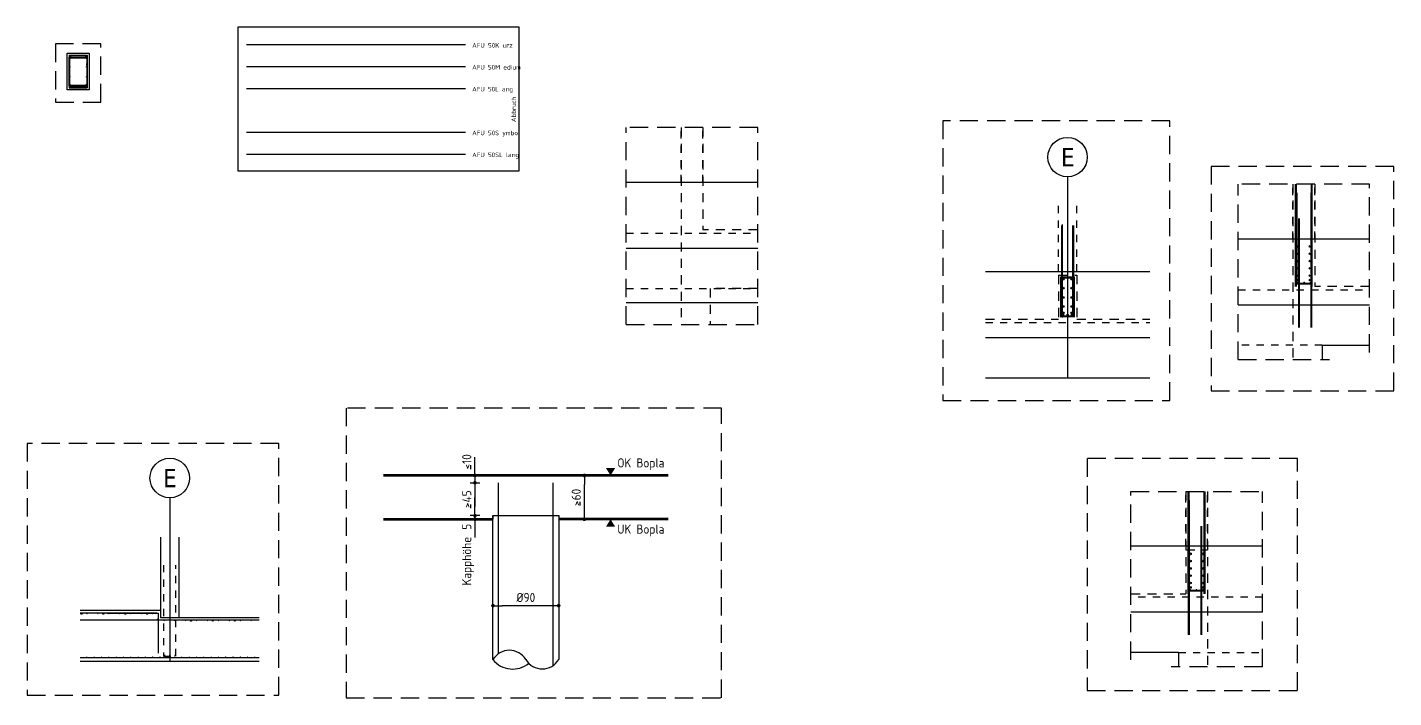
# Model space of a CAD drawing. Extents: x -101 to 101, y -52 to 90.
# Drawn here: x 50.47 to 69.18, y -10.36 to -1.18 of the extents above; entities that cross this region are included whole.
import ezdxf

# ---------------------------------------------------------------- set-up
doc = ezdxf.new("R2010")
doc.units = 0
doc.header["$LTSCALE"] = 0.5
for name, pattern in [('AUSGEZOGEN', [1000.01, 1000, 0.01]), ('DASHED', [0.75, 0.5, -0.25]), ('DOT', [0.175, 0.05, -0.125]), ('HIDDEN', [0.375, 0.25, -0.125]), ('PUNKT', [0.175, 0.05, -0.125]), ('STRICHLINIE', [0.75, 0.5, -0.25]), ('VERDECKT', [0.375, 0.25, -0.125])]:
    doc.linetypes.add(name, pattern=pattern)
for name, color, linetype in [('ACHSEN', 7, 'Continuous'), ('AFU', 7, 'Continuous'), ('BETON', 7, 'Continuous'), ('DETAIL', 7, 'Continuous'), ('DRUEBER', 7, 'Continuous'), ('Gründungspfähle', 7, 'Continuous'), ('HILFE', 7, 'Continuous'), ('koten', 7, 'Continuous'), ('MASSE', 7, 'Continuous'), ('OBJEKT', 7, 'Continuous'), ('RND', 7, 'Continuous'), ('SFP_Achsen', 7, 'Continuous'), ('SFP_Hilfe', 7, 'Continuous'), ('TEXT', 7, 'Continuous'), ('Verbau', 7, 'Continuous'), ('VERDECKT', 7, 'Continuous')]:
    doc.layers.add(name, color=color, linetype=linetype)
doc.layers.add('NOPLOT', color=7, linetype='Continuous', plot=False)
doc.styles.add('helv', font='tahoma.ttf')
doc.styles.add('txt', font='isocp.shx')
doc.linetypes.add('ABBRUCH', pattern='A,0.15,-0.15,["x",Standard,S=0.07,R=0,X=-0.1,Y=-0.0238],-0.005', length=0.305)
doc.linetypes.add('AFU_50K', pattern='A,0.15,["/",Standard,S=0.2,R=0,X=-0.01,Y=-0.1],0.07,["/",Standard,S=0.2,R=0,X=-0.01,Y=-0.1],0.15', length=0.37)
doc.linetypes.add('AFU_50L', pattern='A,0.75,["/",Standard,S=0.2,R=0,X=-0.01,Y=-0.1],0.07,["/",Standard,S=0.2,R=0,X=-0.01,Y=-0.1],0.75', length=1.57)
doc.linetypes.add('AFU_50M', pattern='A,0.45,["/",Standard,S=0.2,R=0,X=-0.01,Y=-0.1],0.07,["/",Standard,S=0.2,R=0,X=-0.01,Y=-0.1],0.45', length=0.97)
doc.linetypes.add('AFU_50S', pattern='A,0,-0.15,["/",Standard,S=0.2,R=0,X=-0.01,Y=-0.1],0,-0.07,["/",Standard,S=0.2,R=0,X=-0.01,Y=-0.1],-0.15', length=0.37)
doc.linetypes.add('AFU_50SL', pattern='A,0,-0.75,["/",Standard,S=0.2,R=0,X=-0.01,Y=-0.1],0,-0.07,["/",Standard,S=0.2,R=0,X=-0.01,Y=-0.1],-0.75', length=1.57)
doc.linetypes.add('ZICKZACK', pattern='A,0.0001,-0.2,[131,ltypeshp.shx,S=0.2,R=0,X=-0.2,Y=0],-0.4,[131,ltypeshp.shx,S=0.2,R=180,X=0.2,Y=0],-0.2', length=0.8001)
doc.dimstyles.new('DOT_I', dxfattribs={"dimscale": 0.5, "dimtxt": 0.25, "dimasz": 0.25, "dimexe": 0.1, "dimexo": 0.3, "dimgap": 0.1, "dimtad": 1, "dimdec": 3, "dimzin": 3, "dimtxsty": 'txt', "dimblk": 'DOT', "dimblk1": 'DOT', "dimblk2": 'DOT', "dimsah": 1, "dimcen": 0.1, "dimse1": 1, "dimse2": 1, "dimazin": 0, "dimtfac": 1, "dimtdec": 4, "dimtix": 1, "dimtmove": 2, "dimatfit": 3, "dimfxl": 0, "dimtvp": 1, "dimtolj": 1, "dimtzin": 0, "dimarcsym": 0})

# ---------------------------------------------------------------- blocks, each defined once
blk = doc.blocks.new('okrd_u')
at = {"layer": 'koten', "color": 7, "linetype": 'Continuous'}
blk.add_solid([(-0.125, -0.202), (0.125, -0.202), (0, 0)], dxfattribs=at)
at = {"layer": 'koten', "style": 'txt'}
blk.add_attdef('OKRD', (0.25, -0.35), '', height=0.25, dxfattribs=at)
blk = doc.blocks.new('DOT')
at = {"layer": 'MASSE', "color": 7, "linetype": 'Continuous'}
for p, q in [((0, 0), (-1, 0)), ((0, 0.54), (0, -0.54))]:
    blk.add_line(p, q, dxfattribs=at)
at = {"layer": 'MASSE', "color": 7, "linetype": 'Continuous', "const_width": 0.2}
blk.add_lwpolyline([(-0.1, 0, 1), (0.1, 0, 1)], format="xyb", close=True, dxfattribs=at)
blk = doc.blocks.new('*D124')
at = {"layer": 'Defpoints', "color": 0, "linetype": 'AUSGEZOGEN', "transparency": 16777216}
for p in [(56.845, -9.105), (56.845, -9.105), (57.745, -9.105)]:
    blk.add_point(p, dxfattribs=at)
at = {"layer": 'MASSE', "color": 0, "linetype": 'AUSGEZOGEN', "lineweight": -2, "transparency": 16777216}
blk.add_line((57.62, -9.105), (56.97, -9.105), dxfattribs=at)
at = {"layer": 'MASSE', "color": 0, "linetype": 'AUSGEZOGEN', "lineweight": -2, "transparency": 16777216, "xscale": 0.125, "yscale": 0.125, "zscale": 0.125, "rotation": 180}
blk.add_blockref('DOT', (56.845, -9.105), dxfattribs=at)
at = {"layer": 'MASSE', "color": 0, "linetype": 'AUSGEZOGEN', "lineweight": -2, "transparency": 16777216, "xscale": 0.125, "yscale": 0.125, "zscale": 0.125}
blk.add_blockref('DOT', (57.745, -9.105), dxfattribs=at)
at = {"layer": 'MASSE', "color": 0, "linetype": 'AUSGEZOGEN', "lineweight": 70, "transparency": 16777216, "insert": (57.295, -8.992), "char_height": 0.125, "attachment_point": 5, "style": 'txt'}
blk.add_mtext('\\A1;%%C90', dxfattribs=at)
blk = doc.blocks.new('*D125')
at = {"layer": 'Defpoints', "color": 0, "linetype": 'AUSGEZOGEN', "transparency": 16777216}
for p in [(58.097, -7.321), (58.097, -7.321), (58.097, -7.921)]:
    blk.add_point(p, dxfattribs=at)
at = {"layer": 'MASSE', "color": 0, "linetype": 'AUSGEZOGEN', "lineweight": -2, "transparency": 16777216}
blk.add_line((58.097, -7.796), (58.097, -7.446), dxfattribs=at)
at = {"layer": 'MASSE', "color": 0, "linetype": 'AUSGEZOGEN', "lineweight": -2, "transparency": 16777216, "xscale": 0.125, "yscale": 0.125, "zscale": 0.125}
for p, rotation in [((58.097, -7.321), 90), ((58.097, -7.921), 270)]:
    blk.add_blockref('DOT', p, dxfattribs=dict(at, rotation=rotation))
at = {"layer": 'MASSE', "color": 0, "linetype": 'AUSGEZOGEN', "transparency": 16777216, "insert": (57.985, -7.621), "char_height": 0.125, "attachment_point": 5, "rotation": 90, "style": 'txt'}
blk.add_mtext('\\A1;>60', dxfattribs=at)
blk = doc.blocks.new('*D126')
at = {"layer": 'Defpoints', "color": 0, "linetype": 'AUSGEZOGEN', "transparency": 16777216}
for p in [(56.598, -7.871), (56.598, -7.871), (56.598, -7.921)]:
    blk.add_point(p, dxfattribs=at)
at = {"layer": 'MASSE', "color": 0, "linetype": 'AUSGEZOGEN', "lineweight": -2, "transparency": 16777216}
for p, q in [((56.598, -7.746), (56.598, -7.621)), ((56.598, -7.921), (56.598, -7.871)), ((56.598, -8.046), (56.598, -8.171))]:
    blk.add_line(p, q, dxfattribs=at)
at = {"layer": 'MASSE', "color": 0, "linetype": 'AUSGEZOGEN', "lineweight": -2, "transparency": 16777216, "xscale": 0.125, "yscale": 0.125, "zscale": 0.125}
for p, rotation in [((56.598, -7.871), 270), ((56.598, -7.921), 90)]:
    blk.add_blockref('DOT', p, dxfattribs=dict(at, rotation=rotation))
at = {"layer": 'MASSE', "color": 0, "linetype": 'AUSGEZOGEN', "transparency": 16777216, "insert": (56.486, -8.024), "char_height": 0.125, "attachment_point": 5, "rotation": 90, "style": 'txt'}
blk.add_mtext('\\A1;5', dxfattribs=at)
blk = doc.blocks.new('*D127')
at = {"layer": 'Defpoints', "color": 0, "linetype": 'AUSGEZOGEN', "transparency": 16777216}
for p in [(56.598, -7.421), (56.598, -7.871), (56.598, -7.871)]:
    blk.add_point(p, dxfattribs=at)
at = {"layer": 'MASSE', "color": 0, "linetype": 'AUSGEZOGEN', "lineweight": -2, "transparency": 16777216}
blk.add_line((56.598, -7.546), (56.598, -7.746), dxfattribs=at)
at = {"layer": 'MASSE', "color": 0, "linetype": 'AUSGEZOGEN', "lineweight": -2, "transparency": 16777216, "xscale": 0.125, "yscale": 0.125, "zscale": 0.125}
for p, rotation in [((56.598, -7.421), 90), ((56.598, -7.871), 270)]:
    blk.add_blockref('DOT', p, dxfattribs=dict(at, rotation=rotation))
at = {"layer": 'MASSE', "color": 0, "linetype": 'AUSGEZOGEN', "transparency": 16777216, "insert": (56.486, -7.646), "char_height": 0.125, "attachment_point": 5, "rotation": 90, "style": 'txt'}
blk.add_mtext('\\A1;>45', dxfattribs=at)
blk = doc.blocks.new('*D128')
at = {"layer": 'Defpoints', "color": 0, "linetype": 'AUSGEZOGEN', "transparency": 16777216}
for p in [(56.598, -7.321), (56.598, -7.421), (56.598, -7.421)]:
    blk.add_point(p, dxfattribs=at)
at = {"layer": 'MASSE', "color": 0, "linetype": 'AUSGEZOGEN', "lineweight": -2, "transparency": 16777216}
for p, q in [((56.598, -7.196), (56.598, -7.071)), ((56.598, -7.321), (56.598, -7.421)), ((56.598, -7.546), (56.598, -7.671))]:
    blk.add_line(p, q, dxfattribs=at)
at = {"layer": 'MASSE', "color": 0, "linetype": 'AUSGEZOGEN', "lineweight": -2, "transparency": 16777216, "xscale": 0.125, "yscale": 0.125, "zscale": 0.125}
for p, rotation in [((56.598, -7.321), 270), ((56.598, -7.421), 90)]:
    blk.add_blockref('DOT', p, dxfattribs=dict(at, rotation=rotation))
at = {"layer": 'MASSE', "color": 0, "linetype": 'AUSGEZOGEN', "transparency": 16777216, "insert": (56.486, -7.134), "char_height": 0.125, "attachment_point": 5, "rotation": 90, "style": 'txt'}
blk.add_mtext('\\A1;<10', dxfattribs=at)

msp = doc.modelspace()

# ---------------------------------------------------------------- linework, layer by layer
at = {"layer": 'ACHSEN', "color": 140, "linetype": 'AUSGEZOGEN'}
for p, q in [((64.7131, -3.2303), (64.7131, -5.9816)), ((52.4188, -7.6261), (52.4188, -9.8662))]:
    msp.add_line(p, q, dxfattribs=at)
at = {"layer": 'AFU', "color": 8, "linetype": 'AFU_50K'}
msp.add_line((56.4691, -1.4227), (53.4691, -1.4227), dxfattribs=at)
at = {"layer": 'AFU', "color": 8, "linetype": 'AFU_50M'}
for p, q in [((56.4691, -1.7227), (53.4691, -1.7227)), ((58.6703, -3.3034), (60.4703, -3.3034)), ((67.0497, -4.0792), (68.8497, -4.0792)), ((58.6703, -4.2084), (60.4703, -4.2084)), ((63.5881, -4.5266), (65.8381, -4.5266)), ((58.6703, -4.9534), (60.4703, -4.9534)), ((67.0497, -4.9842), (68.8497, -4.9842)), ((63.5881, -5.4316), (65.8381, -5.4316)), ((67.3808, -8.2894), (65.5808, -8.2894)), ((67.3808, -9.1944), (65.5808, -9.1944))]:
    msp.add_line(p, q, dxfattribs=at)
at = {"layer": 'AFU', "color": 8, "linetype": 'AFU_50L'}
msp.add_line((56.4691, -2.0227), (53.4691, -2.0227), dxfattribs=at)
at = {"layer": 'AFU', "color": 8, "linetype": 'AFU_50S'}
msp.add_line((56.4691, -2.6227), (53.4691, -2.6227), dxfattribs=at)
at = {"layer": 'AFU', "color": 8, "linetype": 'AFU_50SL'}
msp.add_line((56.4691, -2.9227), (53.4691, -2.9227), dxfattribs=at)
at = {"layer": 'AFU', "color": 8, "linetype": 'ABBRUCH'}
msp.add_lwpolyline([(53.3506, -3.1489), (57.2051, -3.1489), (57.2051, -1.1821), (53.3506, -1.1821)], close=True, dxfattribs=at)
at = {"layer": 'BETON', "color": 6, "linetype": 'AUSGEZOGEN'}
for p, q in [((68.1997, -5.5342), (68.8497, -5.5342)), ((68.1997, -5.5342), (68.1997, -5.7342)), ((63.5881, -5.9816), (65.8381, -5.9816)), ((56.8449, -7.8711), (56.8449, -7.9211)), ((57.7449, -7.8711), (57.7449, -7.9211)), ((51.1938, -9.1662), (52.2938, -9.1662)), ((52.2938, -9.1662), (52.2938, -9.2662)), ((52.2938, -9.2662), (53.6438, -9.2662)), ((51.1938, -9.8662), (53.6438, -9.8662)), ((66.2308, -9.7444), (65.5808, -9.7444)), ((66.2308, -9.7444), (66.2308, -9.9444))]:
    msp.add_line(p, q, dxfattribs=at)
at = {"layer": 'BETON', "color": 6, "linetype": 'AUSGEZOGEN', "lineweight": 70}
for p, q in [((59.2449, -7.3211), (55.3449, -7.3211)), ((55.3449, -7.9211), (56.8449, -7.9211)), ((59.2449, -7.9211), (57.7449, -7.9211))]:
    msp.add_line(p, q, dxfattribs=at)
at = {"layer": 'BETON', "color": 6, "linetype": 'AUSGEZOGEN', "lineweight": -2}
msp.add_lwpolyline([(51.0153, -1.537), (51.3153, -1.537), (51.3153, -2.037), (51.0153, -2.037)], close=True, dxfattribs=at)
at = {"layer": 'DETAIL', "color": 102, "linetype": 'STRICHLINIE'}
for points in [[(50.8536, -1.4075), (50.8536, -2.2071), (51.4762, -2.2071), (51.4762, -1.4075)], [(63.007, -2.4627), (63.007, -6.2941), (66.1113, -6.2941), (66.1113, -2.4627)], [(66.6786, -3.0867), (66.6786, -6.1598), (69.1786, -6.1598), (69.1786, -3.0867)], [(54.8353, -6.3975), (54.8353, -10.3648), (59.9762, -10.3648), (59.9762, -6.3975)], [(50.4687, -6.8808), (50.4687, -10.3306), (53.9132, -10.3306), (53.9132, -6.8808)], [(64.9827, -7.0878), (64.9827, -10.2674), (67.8599, -10.2674), (67.8599, -7.0878)]]:
    msp.add_lwpolyline(points, close=True, dxfattribs=at)
at = {"layer": 'DRUEBER', "color": 7, "linetype": 'DOT'}
for p, q in [((59.4203, -3.3034), (59.4203, -2.5534)), ((59.7203, -3.3034), (59.7203, -2.5534)), ((67.7997, -4.0792), (67.7997, -3.3292)), ((68.0997, -4.0792), (68.0997, -3.3292)), ((64.5881, -4.5266), (64.5881, -3.5766)), ((64.8381, -4.5266), (64.8381, -3.5766)), ((58.6703, -4.7584), (60.4703, -4.7584)), ((68.1997, -5.5342), (67.0497, -5.5342)), ((66.3308, -8.2894), (66.3308, -7.5394)), ((66.6308, -8.2894), (66.6308, -7.5394)), ((66.2308, -9.7444), (67.3808, -9.7444))]:
    msp.add_line(p, q, dxfattribs=at)
at = {"layer": 'DRUEBER', "color": 7, "linetype": 'PUNKT'}
for p, q in [((58.6703, -3.3034), (59.4203, -3.3034)), ((59.7203, -3.3034), (60.4703, -3.3034)), ((67.0497, -4.0792), (67.7997, -4.0792)), ((68.0997, -4.0792), (68.8497, -4.0792)), ((63.5881, -4.5266), (64.5881, -4.5266)), ((64.8381, -4.5266), (65.8381, -4.5266)), ((66.3308, -8.2894), (65.5808, -8.2894)), ((67.3808, -8.2894), (66.6308, -8.2894))]:
    msp.add_line(p, q, dxfattribs=at)
at = {"layer": 'DRUEBER', "color": 102, "linetype": 'DOT'}
for p, q in [((58.6703, -4.0034), (60.4703, -4.0034)), ((67.0497, -4.7792), (68.8497, -4.7792)), ((63.5881, -5.2266), (65.8381, -5.2266)), ((67.3808, -8.9894), (65.5808, -8.9894))]:
    msp.add_line(p, q, dxfattribs=at)
at = {"layer": 'Gründungspfähle', "color": 171, "linetype": 'AUSGEZOGEN'}
for p, q in [((56.8449, -9.8429), (56.8449, -7.8711)), ((57.7449, -7.8711), (57.7449, -9.8429))]:
    msp.add_line(p, q, dxfattribs=at)
at = {"layer": 'HILFE', "color": 102, "linetype": 'AUSGEZOGEN'}
msp.add_line((64.6401, -3.8826), (64.6401, -5.1589), dxfattribs=at)
for points in [[(64.6281, -3.8946), (64.6281, -5.1446), (64.7981, -5.1446), (64.7981, -3.8946)], [(64.6401, -3.8946), (64.6401, -5.1326), (64.7861, -5.1326), (64.7861, -3.8946)]]:
    msp.add_lwpolyline(points, dxfattribs=at)
for centre, radius in [((67.8647, -4.1842), 0.0115), ((67.8647, -4.2842), 0.0115), ((68.0347, -4.1842), 0.0115), ((68.0347, -4.2842), 0.0115), ((67.8647, -4.3842), 0.0115), ((67.8647, -4.4842), 0.0115), ((68.0347, -4.3842), 0.0115), ((68.0347, -4.4842), 0.0115), ((64.6531, -4.6316), 0.0135), ((64.7731, -4.6316), 0.0135), ((67.8647, -4.5842), 0.0115), ((67.8647, -4.6442), 0.0115), ((68.0347, -4.5842), 0.0115), ((68.0347, -4.6442), 0.0115), ((64.6531, -4.7566), 0.0135), ((64.7731, -4.7566), 0.0135), ((64.6531, -4.8816), 0.0135), ((64.6531, -5.0066), 0.0135), ((64.7731, -4.8816), 0.0135), ((64.7731, -5.0066), 0.0135), ((64.6531, -5.0916), 0.0135), ((64.7731, -5.0916), 0.0135), ((66.3958, -8.3944), 0.0115), ((66.5658, -8.3944), 0.0115), ((66.3958, -8.4944), 0.0115), ((66.3958, -8.5944), 0.0115), ((66.5658, -8.4944), 0.0115), ((66.5658, -8.5944), 0.0115), ((66.3958, -8.6944), 0.0115), ((66.3958, -8.7944), 0.0115), ((66.5658, -8.6944), 0.0115), ((66.5658, -8.7944), 0.0115), ((66.3958, -8.8544), 0.0115), ((66.5658, -8.8544), 0.0115)]:
    msp.add_circle(centre, radius, dxfattribs=at)
at = {"layer": 'MASSE', "color": 7, "linetype": 'AUSGEZOGEN'}
for p, q in [((56.5356, -7.182), (56.5356, -7.2346)), ((56.5356, -7.7166), (56.5356, -7.7692)), ((58.0346, -7.6816), (58.0346, -7.7342))]:
    msp.add_line(p, q, dxfattribs=at)
at = {"layer": 'NOPLOT', "color": 191, "linetype": 'AUSGEZOGEN'}
for p, q in [((51.0403, -1.562), (51.2903, -1.562)), ((51.0403, -1.562), (51.0403, -2.012)), ((51.0403, -1.592), (51.2903, -1.592)), ((51.0403, -1.6), (51.2903, -1.6)), ((51.0483, -1.57), (51.0483, -2.004)), ((51.0483, -1.57), (51.2823, -1.57)), ((51.2823, -1.57), (51.2823, -2.004)), ((51.2903, -1.562), (51.2903, -2.012)), ((51.0403, -1.974), (51.2903, -1.974)), ((51.0403, -1.982), (51.2903, -1.982)), ((51.0403, -2.012), (51.2903, -2.012)), ((51.0483, -2.004), (51.2823, -2.004)), ((67.8347, -4.7342), (67.8347, -3.3292)), ((67.8467, -4.7342), (67.8467, -3.3292)), ((68.0527, -4.7342), (68.0527, -3.3292)), ((68.0647, -4.7342), (68.0647, -3.3292)), ((67.8777, -5.2918), (67.8777, -3.803)), ((67.8897, -5.2918), (67.8897, -3.803)), ((68.0477, -5.2918), (68.0477, -3.803)), ((68.0597, -5.2918), (68.0597, -3.803)), ((66.3658, -8.9444), (66.3658, -7.5394)), ((66.3778, -8.9444), (66.3778, -7.5394)), ((66.5838, -8.9444), (66.5838, -7.5394)), ((66.5958, -8.9444), (66.5958, -7.5394)), ((66.3708, -9.5021), (66.3708, -8.0132)), ((66.3828, -9.5021), (66.3828, -8.0132)), ((66.5408, -9.5021), (66.5408, -8.0132)), ((66.5528, -9.5021), (66.5528, -8.0132))]:
    msp.add_line(p, q, dxfattribs=at)
at = {"layer": 'NOPLOT', "color": 191, "linetype": 'Continuous'}
for points in [[(67.8397, -3.4472), (67.8397, -4.6972), (68.0597, -4.6972), (68.0597, -3.4472)], [(67.8517, -3.4472), (67.8517, -4.6852), (68.0477, -4.6852), (68.0477, -3.4472)], [(66.5908, -7.6574), (66.5908, -8.9074), (66.3708, -8.9074), (66.3708, -7.6574)], [(66.5788, -7.6574), (66.5788, -8.8954), (66.3828, -8.8954), (66.3828, -7.6574)]]:
    msp.add_lwpolyline(points, dxfattribs=at)
at = {"layer": 'NOPLOT', "color": 191, "linetype": 'AUSGEZOGEN'}
for points in [[(64.6231, -5.1516), (64.6231, -4.6016), (64.8031, -4.6016), (64.8031, -5.1516)], [(64.6351, -5.1516), (64.6351, -4.6136), (64.7911, -4.6136), (64.7911, -5.1516)]]:
    msp.add_lwpolyline(points, dxfattribs=at)
at = {"layer": 'OBJEKT', "color": 6, "linetype": 'ZICKZACK', "ltscale": 0.1}
msp.add_line((56.8449, -7.8711), (57.7449, -7.8711), dxfattribs=at)
at = {"layer": 'OBJEKT', "color": 7, "linetype": 'AUSGEZOGEN'}
for p, q in [((52.2938, -8.1662), (52.2938, -9.1662)), ((52.5438, -8.1662), (52.5438, -9.2662))]:
    msp.add_line(p, q, dxfattribs=at)
at = {"layer": 'RND', "color": 1, "linetype": 'AUSGEZOGEN'}
for points in [[(51.1807, -1.6016), (51.2903, -1.592), (51.2903, -1.982), (51.0403, -1.982), (51.0403, -1.592), (51.2903, -1.592), (51.2807, -1.7015)], [(56.9199, -9.7624), (56.9199, -7.4211)], [(57.6699, -9.9234), (57.6699, -7.4211)], [(51.1938, -9.2012), (52.2438, -9.2012)], [(53.6438, -9.3012), (51.1938, -9.3012)], [(51.5588, -9.2062), (52.2588, -9.2062), (52.2588, -9.7562)], [(51.1938, -9.8162), (53.6438, -9.8162)]]:
    msp.add_lwpolyline(points, dxfattribs=at)
at = {"layer": 'RND', "color": 7, "linetype": 'AUSGEZOGEN'}
for points, const_width in [([(51.0523, -1.608, 1), (51.0603, -1.608, 1)], 0.008), ([(51.2703, -1.608, 1), (51.2783, -1.608, 1)], 0.008), ([(51.0523, -1.7229, 1), (51.0603, -1.7229, 1)], 0.008), ([(51.0523, -1.8595, 1), (51.0603, -1.8595, 1)], 0.008), ([(51.2703, -1.7229, 1), (51.2783, -1.7229, 1)], 0.008), ([(51.2703, -1.8595, 1), (51.2783, -1.8595, 1)], 0.008), ([(51.0523, -1.966, 1), (51.0603, -1.966, 1)], 0.008), ([(51.2703, -1.966, 1), (51.2783, -1.966, 1)], 0.008), ([(67.8607, -4.1842, 1), (67.8687, -4.1842, 1)], 0.008), ([(67.8607, -4.2842, 1), (67.8687, -4.2842, 1)], 0.008), ([(68.0307, -4.1842, 1), (68.0387, -4.1842, 1)], 0.008), ([(68.0307, -4.2842, 1), (68.0387, -4.2842, 1)], 0.008), ([(67.8607, -4.3842, 1), (67.8687, -4.3842, 1)], 0.008), ([(67.8607, -4.4842, 1), (67.8687, -4.4842, 1)], 0.008), ([(68.0307, -4.3842, 1), (68.0387, -4.3842, 1)], 0.008), ([(68.0307, -4.4842, 1), (68.0387, -4.4842, 1)], 0.008), ([(64.6481, -4.6316, 1), (64.6581, -4.6316, 1)], 0.01), ([(64.7681, -4.6316, 1), (64.7781, -4.6316, 1)], 0.01), ([(67.8568, -4.6752, 1), (67.8668, -4.6752, 1)], 0.01), ([(67.8607, -4.5842, 1), (67.8687, -4.5842, 1)], 0.008), ([(67.8607, -4.6442, 1), (67.8687, -4.6442, 1)], 0.008), ([(67.9481, -4.6752, 1), (67.9581, -4.6752, 1)], 0.01), ([(68.0307, -4.5842, 1), (68.0387, -4.5842, 1)], 0.008), ([(68.0307, -4.6442, 1), (68.0387, -4.6442, 1)], 0.008), ([(68.0326, -4.6752, 1), (68.0426, -4.6752, 1)], 0.01), ([(64.6481, -4.7566, 1), (64.6581, -4.7566, 1)], 0.01), ([(64.7681, -4.7566, 1), (64.7781, -4.7566, 1)], 0.01), ([(64.6481, -4.8816, 1), (64.6581, -4.8816, 1)], 0.01), ([(64.6481, -5.0066, 1), (64.6581, -5.0066, 1)], 0.01), ([(64.7681, -4.8816, 1), (64.7781, -4.8816, 1)], 0.01), ([(64.7681, -5.0066, 1), (64.7781, -5.0066, 1)], 0.01), ([(64.6481, -5.0916, 1), (64.6581, -5.0916, 1)], 0.01), ([(64.7681, -5.0916, 1), (64.7781, -5.0916, 1)], 0.01), ([(66.3998, -8.3944, -1), (66.3918, -8.3944, -1)], 0.008), ([(66.5698, -8.3944, -1), (66.5618, -8.3944, -1)], 0.008), ([(66.3998, -8.4944, -1), (66.3918, -8.4944, -1)], 0.008), ([(66.3998, -8.5944, -1), (66.3918, -8.5944, -1)], 0.008), ([(66.5698, -8.4944, -1), (66.5618, -8.4944, -1)], 0.008), ([(66.5698, -8.5944, -1), (66.5618, -8.5944, -1)], 0.008), ([(66.3998, -8.6944, -1), (66.3918, -8.6944, -1)], 0.008), ([(66.3998, -8.7944, -1), (66.3918, -8.7944, -1)], 0.008), ([(66.5698, -8.6944, -1), (66.5618, -8.6944, -1)], 0.008), ([(66.5698, -8.7944, -1), (66.5618, -8.7944, -1)], 0.008), ([(66.3979, -8.8854, -1), (66.3879, -8.8854, -1)], 0.01), ([(66.3998, -8.8544, -1), (66.3918, -8.8544, -1)], 0.008), ([(66.4824, -8.8854, -1), (66.4724, -8.8854, -1)], 0.01), ([(66.5698, -8.8544, -1), (66.5618, -8.8544, -1)], 0.008), ([(66.5737, -8.8854, -1), (66.5637, -8.8854, -1)], 0.01), ([(51.2811, -9.2142, -1), (51.2891, -9.2142, -1)], 0.008), ([(51.4311, -9.2142, -1), (51.4391, -9.2142, -1)], 0.008), ([(51.5811, -9.2142, -1), (51.5891, -9.2142, -1)], 0.008), ([(51.7311, -9.2142, -1), (51.7391, -9.2142, -1)], 0.008), ([(51.8811, -9.2142, -1), (51.8891, -9.2142, -1)], 0.008), ([(52.0311, -9.2142, -1), (52.0391, -9.2142, -1)], 0.008), ([(52.1811, -9.2142, -1), (52.1891, -9.2142, -1)], 0.008), ([(52.2452, -9.2898, -1), (52.2532, -9.2898, -1)], 0.008), ([(52.3383, -9.3092, -1), (52.3463, -9.3092, -1)], 0.008), ([(52.4811, -9.3092, -1), (52.4891, -9.3092, -1)], 0.008), ([(52.6311, -9.3092, -1), (52.6391, -9.3092, -1)], 0.008), ([(52.7811, -9.3092, -1), (52.7891, -9.3092, -1)], 0.008), ([(52.9311, -9.3092, -1), (52.9391, -9.3092, -1)], 0.008), ([(53.0811, -9.3092, -1), (53.0891, -9.3092, -1)], 0.008), ([(53.2311, -9.3092, -1), (53.2391, -9.3092, -1)], 0.008), ([(53.3811, -9.3092, -1), (53.3891, -9.3092, -1)], 0.008), ([(53.5311, -9.3092, -1), (53.5391, -9.3092, -1)], 0.008), ([(51.2811, -9.8082, -1), (51.2891, -9.8082, -1)], 0.008), ([(51.3811, -9.8082, -1), (51.3891, -9.8082, -1)], 0.008), ([(51.4811, -9.8082, -1), (51.4891, -9.8082, -1)], 0.008), ([(51.5811, -9.8082, -1), (51.5891, -9.8082, -1)], 0.008), ([(51.6811, -9.8082, -1), (51.6891, -9.8082, -1)], 0.008), ([(51.7811, -9.8082, -1), (51.7891, -9.8082, -1)], 0.008), ([(51.8811, -9.8082, -1), (51.8891, -9.8082, -1)], 0.008), ([(51.9811, -9.8082, -1), (51.9891, -9.8082, -1)], 0.008), ([(52.0811, -9.8082, -1), (52.0891, -9.8082, -1)], 0.008), ([(52.1811, -9.8082, -1), (52.1891, -9.8082, -1)], 0.008), ([(52.2811, -9.8082, -1), (52.2891, -9.8082, -1)], 0.008), ([(52.3432, -9.7836, 1), (52.3532, -9.7836, 1)], 0.01), ([(52.3811, -9.8082, -1), (52.3891, -9.8082, -1)], 0.008), ([(52.4121, -9.7836, 1), (52.4221, -9.7836, 1)], 0.01), ([(52.4811, -9.8082, -1), (52.4891, -9.8082, -1)], 0.008), ([(52.4854, -9.7836, 1), (52.4954, -9.7836, 1)], 0.01), ([(52.5811, -9.8082, -1), (52.5891, -9.8082, -1)], 0.008), ([(52.6811, -9.8082, -1), (52.6891, -9.8082, -1)], 0.008), ([(52.7811, -9.8082, -1), (52.7891, -9.8082, -1)], 0.008), ([(52.8811, -9.8082, -1), (52.8891, -9.8082, -1)], 0.008), ([(52.9811, -9.8082, -1), (52.9891, -9.8082, -1)], 0.008), ([(53.0811, -9.8082, -1), (53.0891, -9.8082, -1)], 0.008), ([(53.1811, -9.8082, -1), (53.1891, -9.8082, -1)], 0.008), ([(53.2811, -9.8082, -1), (53.2891, -9.8082, -1)], 0.008), ([(53.3811, -9.8082, -1), (53.3891, -9.8082, -1)], 0.008), ([(53.4811, -9.8082, -1), (53.4891, -9.8082, -1)], 0.008), ([(53.5811, -9.8082, -1), (53.5891, -9.8082, -1)], 0.008)]:
    msp.add_lwpolyline(points, format="xyb", close=True, dxfattribs=dict(at, const_width=const_width))
at = {"layer": 'RND', "color": 1, "linetype": 'DOT'}
msp.add_lwpolyline([(52.3338, -8.5476), (52.3338, -9.7976), (52.5038, -9.7976), (52.5038, -8.5476)], dxfattribs=at)
at = {"layer": 'RND', "color": 7, "linetype": 'AUSGEZOGEN'}
for centre, radius in [((51.0563, -1.578), 0.008), ((51.2743, -1.578), 0.008), ((51.0563, -1.996), 0.008), ((51.2743, -1.996), 0.008), ((64.6501, -5.1226), 0.01), ((64.7131, -5.1226), 0.01), ((64.7761, -5.1226), 0.01), ((51.2101, -9.2142), 0.008), ((51.5101, -9.2142), 0.008), ((51.8101, -9.2142), 0.008), ((52.1101, -9.2142), 0.008), ((52.7101, -9.3092), 0.008), ((53.0101, -9.3092), 0.008), ((53.3101, -9.3092), 0.008)]:
    msp.add_circle(centre, radius, dxfattribs=at)
at = {"layer": 'SFP_Achsen', "color": 7, "linetype": 'AUSGEZOGEN'}
for centre in [(64.7131, -2.9598), (52.4188, -7.3556)]:
    msp.add_circle(centre, 0.2705, dxfattribs=at)
at = {"layer": 'SFP_Hilfe', "color": 102, "linetype": 'DASHED'}
for p, q in [((58.6703, -5.2534), (58.6703, -2.5534)), ((60.4703, -2.5534), (58.6703, -2.5534)), ((60.4703, -5.2534), (60.4703, -2.5534)), ((67.0497, -5.7342), (67.0497, -3.3292)), ((68.8497, -3.3292), (67.0497, -3.3292)), ((68.8497, -5.6342), (68.8497, -3.3292)), ((58.6703, -5.2534), (60.4703, -5.2534)), ((67.0497, -5.7342), (68.2997, -5.7342)), ((65.5808, -9.8444), (65.5808, -7.5394)), ((65.5808, -7.5394), (67.3808, -7.5394)), ((67.3808, -9.9444), (67.3808, -7.5394)), ((67.3808, -9.9444), (66.1308, -9.9444))]:
    msp.add_line(p, q, dxfattribs=at)
at = {"layer": 'Verbau', "color": 171}
for centre, radius, start, end in [((57.0699, -9.9774), 0.2621, 30.86482, 149.13518), ((57.1145, -9.6298), 0.3437, 218.32437, 309.81071), ((57.5199, -9.7085), 0.2621, 210.86482, 329.13518)]:
    msp.add_arc(centre, radius, start, end, dxfattribs=at)
at = {"layer": 'VERDECKT', "color": 7, "linetype": 'HIDDEN'}
for p, q in [((59.4203, -2.5534), (59.4203, -5.2534)), ((59.7203, -2.5534), (59.7203, -3.9584)), ((67.7997, -3.3292), (67.7997, -5.7342)), ((68.0997, -3.3292), (68.0997, -4.7342)), ((64.5881, -4.5766), (64.5881, -5.1816)), ((64.8381, -4.5766), (64.8381, -5.1816)), ((59.8203, -4.7584), (59.8203, -5.2534)), ((66.3308, -7.5394), (66.3308, -8.9444)), ((66.6308, -7.5394), (66.6308, -9.9444))]:
    msp.add_line(p, q, dxfattribs=at)
at = {"layer": 'VERDECKT', "color": 7, "linetype": 'VERDECKT'}
for p, q in [((60.4703, -3.9584), (59.7203, -3.9584)), ((64.5881, -4.5766), (64.8381, -4.5766)), ((60.4703, -4.7584), (59.8203, -4.7584)), ((68.8497, -4.7342), (68.0997, -4.7342)), ((63.5881, -5.1816), (64.5881, -5.1816)), ((64.8381, -5.1816), (65.8381, -5.1816)), ((65.5808, -8.9444), (66.3308, -8.9444))]:
    msp.add_line(p, q, dxfattribs=at)
at = {"layer": 'VERDECKT', "color": 102, "linetype": 'VERDECKT'}
msp.add_line((66.3308, -8.3394), (66.6308, -8.3394), dxfattribs=at)

# ---------------------------------------------------------------- block references
at = {"layer": 'koten', "color": 7}
ref = msp.add_blockref('okrd_u', (58.4551, -7.3211), dxfattribs=dict(at, xscale=-0.5, yscale=0.5, zscale=0.5, rotation=180))
ref.add_attrib('OKRD', 'OK Bopla', (58.5486, -7.2112), dxfattribs={"layer": '0', "color": 0, "linetype": 'ByBlock', "height": 0.125, "style": 'txt'})
ref = msp.add_blockref('okrd_u', (58.4551, -7.9211), dxfattribs=dict(at, xscale=0.5, yscale=0.5, zscale=0.5))
ref.add_attrib('OKRD', 'UK Bopla', (58.5486, -8.1185), dxfattribs={"layer": '0', "color": 0, "linetype": 'ByBlock', "height": 0.125, "style": 'txt'})

# ---------------------------------------------------------------- texts
at = {"layer": 'AFU', "color": 8, "linetype": 'AFU_50K', "style": 'txt'}
msp.add_text('AFU 50K urz', height=0.0625, dxfattribs=at).set_placement((56.5603, -1.4604))
at = {"layer": 'AFU', "color": 8, "linetype": 'AFU_50M', "style": 'txt'}
msp.add_text('AFU 50M edium', height=0.0625, dxfattribs=at).set_placement((56.5603, -1.7604))
at = {"layer": 'AFU', "color": 8, "linetype": 'AFU_50L', "style": 'txt'}
msp.add_text('AFU 50L ang', height=0.0625, dxfattribs=at).set_placement((56.5603, -2.0604))
at = {"layer": 'AFU', "color": 8, "linetype": 'ABBRUCH', "style": 'txt'}
msp.add_text('Abbruch', height=0.0625, rotation=90, dxfattribs=at).set_placement((57.1598, -2.4794))
at = {"layer": 'AFU', "color": 8, "linetype": 'AFU_50S', "style": 'txt'}
msp.add_text('AFU 50S ymbol', height=0.0625, dxfattribs=at).set_placement((56.5603, -2.6604))
at = {"layer": 'AFU', "color": 8, "linetype": 'AFU_50SL', "style": 'txt'}
msp.add_text('AFU 50SL lang', height=0.0625, dxfattribs=at).set_placement((56.5603, -2.9604))
at = {"layer": 'SFP_Achsen', "color": 6, "linetype": 'AUSGEZOGEN', "style": 'helv'}
for p in [(64.6225, -3.086), (52.3281, -7.4818)]:
    msp.add_text('E', height=0.25, dxfattribs=at).set_placement(p)
at = {"layer": 'TEXT', "color": 7, "linetype": 'AUSGEZOGEN', "lineweight": 70, "style": 'txt'}
msp.add_text('Kapphöhe', height=0.125, rotation=90, dxfattribs=at).set_placement((56.5475, -8.8278))

# ---------------------------------------------------------------- dimensions: what is measured, and where the dimension line sits
at = {"layer": 'MASSE', "color": 7, "linetype": 'AUSGEZOGEN'}
dim = msp.add_linear_dim(base=(56.5982, -7.4211), p1=(56.5982, -7.3211), p2=(56.5982, -7.4211), angle=90, text='<<>', dimstyle='DOT_I', override={"dimdec": 0, "dimlfac": 100}, dxfattribs=at)
dim.commit()
dim.dimension.update_dxf_attribs({"geometry": '*D128', "text_midpoint": (56.4857, -7.1341), "dimtype": 160})
for base, p1, p2, picture, middle in [((58.0972, -7.3211), (58.0972, -7.9211), (58.0972, -7.3211), '*D125', (57.9847, -7.6211)), ((56.5982, -7.8711), (56.5982, -7.4211), (56.5982, -7.8711), '*D127', (56.4857, -7.6461))]:
    dim = msp.add_linear_dim(base=base, p1=p1, p2=p2, angle=90, text='><>', dimstyle='DOT_I', override={"dimdec": 0, "dimlfac": 100}, dxfattribs=at)
    dim.commit()
    dim.dimension.update_dxf_attribs({"geometry": picture, "text_midpoint": middle})
dim = msp.add_linear_dim(base=(56.5982, -7.8711), p1=(56.5982, -7.9211), p2=(56.5982, -7.8711), angle=90, dimstyle='DOT_I', override={"dimdec": 0, "dimlfac": 100}, dxfattribs=at)
dim.commit()
dim.dimension.update_dxf_attribs({"geometry": '*D126', "text_midpoint": (56.4857, -8.0241), "dimtype": 160})
at = {"layer": 'MASSE', "color": 7, "linetype": 'AUSGEZOGEN', "lineweight": 70}
dim = msp.add_linear_dim(base=(56.8449, -9.1046), p1=(57.7449, -9.1046), p2=(56.8449, -9.1046), text='%%C<>', dimstyle='DOT_I', override={"dimdec": 0, "dimlfac": 100}, dxfattribs=at)
dim.commit()
dim.dimension.update_dxf_attribs({"geometry": '*D124', "text_midpoint": (57.2949, -8.9921)})

doc.saveas('drawing.dxf')
